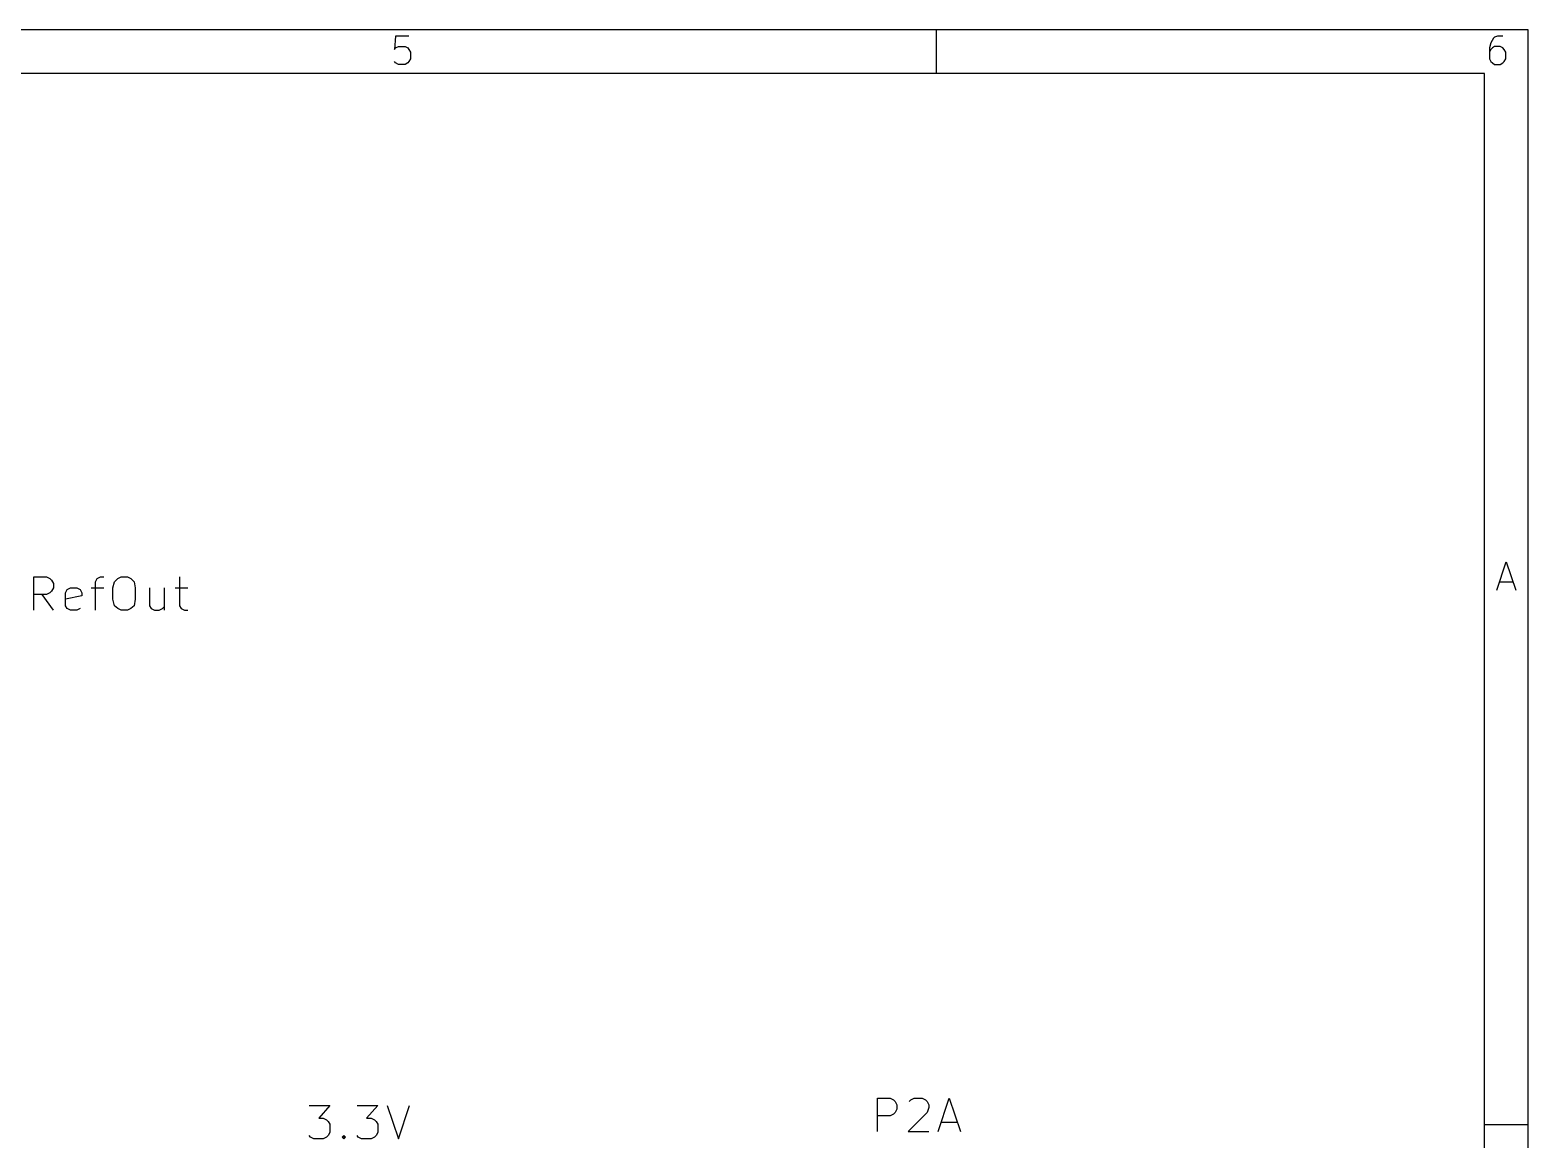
# Model space of a CAD drawing. Extents: x 10 to 287, y -200 to -10.
# Drawn here: x 218.6 to 287, y -60.6 to -10 of the extents above; entities that cross this region are included whole.
import ezdxf

# ---------------------------------------------------------------- set-up
doc = ezdxf.new("R2010")
doc.units = 0
doc.header["$MEASUREMENT"] = 0

msp = doc.modelspace()

# ---------------------------------------------------------------- linework, layer by layer
at = {"layer": 'Cyan 2'}
for p, q in [((257.302, -60.2996), (257.302, -58.7756)), ((257.302, -58.7756), (257.886, -58.7756)), ((257.886, -58.7756), (258.039, -58.8518)), ((258.826, -58.8518), (258.978, -58.7756)), ((258.978, -58.7756), (259.334, -58.7756)), ((259.334, -58.7756), (259.486, -58.8518)), ((260.071, -60.2996), (260.579, -58.7756)), ((260.579, -58.7756), (261.087, -60.2996)), ((258.039, -58.8518), (258.115, -58.928)), ((258.115, -59.436), (258.039, -59.5122)), ((258.115, -58.928), (258.191, -59.0804)), ((258.191, -59.2836), (258.115, -59.436)), ((258.191, -59.0804), (258.191, -59.2836)), ((259.563, -59.436), (258.699, -60.2996)), ((258.75, -58.928), (258.826, -58.8518)), ((259.486, -58.8518), (259.563, -58.928)), ((259.563, -58.928), (259.639, -59.0804)), ((259.639, -59.2074), (259.563, -59.436)), ((259.639, -59.0804), (259.639, -59.2074)), ((257.886, -59.5884), (257.302, -59.5884)), ((258.039, -59.5122), (257.886, -59.5884)), ((260.198, -59.8678), (260.934, -59.8678)), ((258.699, -60.2996), (259.639, -60.2996))]:
    msp.add_line(p, q, dxfattribs=at)
at = {"layer": 'Magenta 2'}
for p, q in [((218.796, -36.4998), (218.796, -34.9758)), ((218.796, -34.9758), (219.38, -34.9758)), ((219.38, -34.9758), (219.532, -35.052)), ((219.532, -35.052), (219.608, -35.1282)), ((219.608, -35.1282), (219.685, -35.2806)), ((219.685, -35.4838), (219.608, -35.6362)), ((219.685, -35.2806), (219.685, -35.4838)), ((220.32, -35.56), (220.472, -35.4838)), ((220.472, -35.4838), (220.751, -35.4838)), ((220.751, -35.4838), (220.904, -35.56)), ((221.412, -35.4838), (221.996, -35.4838)), ((221.615, -35.2044), (221.691, -35.052)), ((221.615, -36.4998), (221.615, -35.2044)), ((221.691, -35.052), (221.844, -34.9758)), ((221.844, -34.9758), (221.996, -34.9758)), ((222.402, -35.4838), (222.479, -35.2044)), ((222.402, -35.9918), (222.402, -35.4838)), ((222.479, -35.2044), (222.631, -35.052)), ((222.631, -35.052), (222.783, -34.9758)), ((222.783, -34.9758), (223.063, -34.9758)), ((223.063, -34.9758), (223.215, -35.052)), ((223.215, -35.052), (223.368, -35.2044)), ((223.368, -35.2044), (223.418, -35.4838)), ((223.418, -35.4838), (223.418, -35.9918)), ((224.079, -35.4838), (224.079, -36.2966)), ((224.739, -35.4838), (224.739, -36.4998)), ((225.247, -35.4838), (225.831, -35.4838)), ((225.45, -34.9758), (225.45, -36.2966)), ((219.38, -35.7886), (218.796, -35.7886)), ((219.685, -36.4998), (219.177, -35.7886)), ((219.532, -35.7124), (219.38, -35.7886)), ((219.608, -35.6362), (219.532, -35.7124)), ((220.243, -35.7124), (220.32, -35.56)), ((220.243, -36.2966), (220.243, -35.7124)), ((220.98, -35.8394), (220.243, -35.9918)), ((220.904, -35.56), (220.98, -35.7124)), ((220.98, -35.7124), (220.98, -35.8394)), ((222.479, -36.2966), (222.402, -35.9918)), ((223.418, -35.9918), (223.368, -36.2966)), ((220.32, -36.4236), (220.243, -36.2966)), ((220.472, -36.4998), (220.32, -36.4236)), ((220.751, -36.4998), (220.472, -36.4998)), ((220.904, -36.4236), (220.751, -36.4998)), ((222.631, -36.4236), (222.479, -36.2966)), ((222.783, -36.4998), (222.631, -36.4236)), ((223.063, -36.4998), (222.783, -36.4998)), ((223.215, -36.4236), (223.063, -36.4998)), ((223.368, -36.2966), (223.215, -36.4236)), ((224.079, -36.2966), (224.155, -36.4236)), ((224.155, -36.4236), (224.307, -36.4998)), ((224.307, -36.4998), (224.511, -36.4998)), ((224.511, -36.4998), (224.663, -36.4236)), ((224.663, -36.4236), (224.739, -36.3474)), ((225.45, -36.2966), (225.527, -36.4236)), ((225.527, -36.4236), (225.679, -36.4998)), ((225.679, -36.4998), (225.831, -36.4998)), ((231.369, -59.1058), (232.308, -59.1058)), ((232.308, -59.1058), (231.8, -59.69)), ((233.553, -59.1058), (234.493, -59.1058)), ((234.493, -59.1058), (233.985, -59.69)), ((234.925, -59.1058), (235.433, -60.6298)), ((235.433, -60.6298), (235.941, -59.1058)), ((231.8, -59.69), (232.004, -59.69)), ((232.004, -59.69), (232.156, -59.7662)), ((232.156, -59.7662), (232.232, -59.8424)), ((232.232, -59.8424), (232.308, -59.9694)), ((232.308, -59.9694), (232.308, -60.3504)), ((233.985, -59.69), (234.188, -59.69)), ((234.188, -59.69), (234.34, -59.7662)), ((234.34, -59.7662), (234.417, -59.8424)), ((234.417, -59.8424), (234.493, -59.9694)), ((234.493, -59.9694), (234.493, -60.3504)), ((231.419, -60.5536), (231.369, -60.4774)), ((231.572, -60.6298), (231.419, -60.5536)), ((232.004, -60.6298), (231.572, -60.6298)), ((232.156, -60.5536), (232.004, -60.6298)), ((232.232, -60.4774), (232.156, -60.5536)), ((232.308, -60.3504), (232.232, -60.4774)), ((232.867, -60.5536), (232.943, -60.4774)), ((232.943, -60.6298), (232.867, -60.5536)), ((232.943, -60.4774), (233.02, -60.5536)), ((232.943, -60.4774), (232.943, -60.6298)), ((233.02, -60.5536), (232.943, -60.6298)), ((233.604, -60.5536), (233.553, -60.4774)), ((233.756, -60.6298), (233.604, -60.5536)), ((234.188, -60.6298), (233.756, -60.6298)), ((234.34, -60.5536), (234.188, -60.6298)), ((234.417, -60.4774), (234.34, -60.5536)), ((234.493, -60.3504), (234.417, -60.4774))]:
    msp.add_line(p, q, dxfattribs=at)
at = {"layer": 'Red 2'}
for p, q in [((286.995, -10.0076), (10.0076, -10.0076)), ((259.994, -11.9888), (259.994, -10.0076)), ((286.995, -200), (286.995, -10.0076)), ((235.306, -10.287), (235.255, -10.8966)), ((235.255, -10.8966), (235.306, -10.8204)), ((235.915, -10.287), (235.306, -10.287)), ((235.306, -10.8204), (235.433, -10.7696)), ((235.433, -10.7696), (235.737, -10.7696)), ((235.737, -10.7696), (235.864, -10.8204)), ((235.864, -10.8204), (235.915, -10.8966)), ((235.915, -10.8966), (235.991, -11.0236)), ((285.293, -10.5918), (285.242, -10.8204)), ((285.242, -10.8204), (285.242, -11.3284)), ((285.293, -10.8966), (285.242, -11.0236)), ((285.42, -10.3886), (285.293, -10.5918)), ((285.369, -10.8204), (285.293, -10.8966)), ((285.471, -10.7696), (285.369, -10.8204)), ((285.471, -10.3378), (285.42, -10.3886)), ((285.598, -10.287), (285.471, -10.3378)), ((285.725, -10.7696), (285.471, -10.7696)), ((285.852, -10.287), (285.598, -10.287)), ((285.852, -10.8204), (285.725, -10.7696)), ((285.902, -10.8966), (285.852, -10.8204)), ((285.979, -11.0236), (285.902, -10.8966)), ((235.306, -11.5062), (235.255, -11.4554)), ((235.433, -11.5824), (235.306, -11.5062)), ((235.737, -11.5824), (235.433, -11.5824)), ((235.864, -11.5062), (235.737, -11.5824)), ((235.915, -11.4554), (235.864, -11.5062)), ((235.991, -11.3284), (235.915, -11.4554)), ((235.991, -11.0236), (235.991, -11.3284)), ((285.242, -11.3284), (285.293, -11.4554)), ((285.293, -11.4554), (285.369, -11.5062)), ((285.369, -11.5062), (285.471, -11.5824)), ((285.471, -11.5824), (285.725, -11.5824)), ((285.725, -11.5824), (285.852, -11.5062)), ((285.852, -11.5062), (285.902, -11.4554)), ((285.902, -11.4554), (285.979, -11.3284)), ((285.979, -11.3284), (285.979, -11.0236)), ((285.013, -11.9888), (11.9888, -11.9888)), ((285.013, -198.018), (285.013, -11.9888)), ((285.572, -35.5854), (286.004, -34.29)), ((286.004, -34.29), (286.436, -35.5854)), ((285.699, -35.2044), (286.309, -35.2044)), ((286.995, -59.9948), (285.013, -59.9948))]:
    msp.add_line(p, q, dxfattribs=at)

doc.saveas('drawing.dxf')
